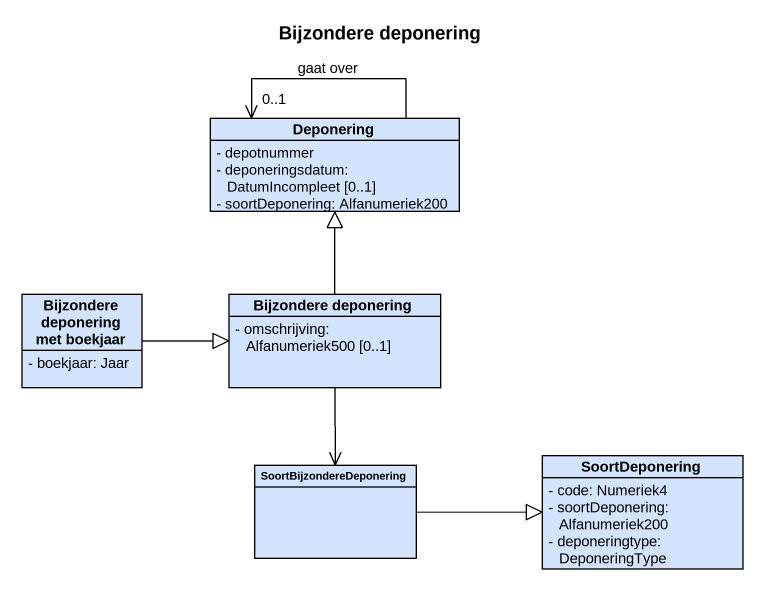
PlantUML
@startuml
title Bijzondere deponering
hide circle
hide empty members
skinparam classAttributeIconSize 0
class Deponering #D4E3FE {
  - depotnummer
  - deponeringsdatum: DatumIncompleet [0..1]
  - soortDeponering: Alfanumeriek200
}
class "Bijzondere deponering met boekjaar" as Bijzondere_deponering_met #D4E3FE {
  - boekjaar: Jaar
}
class "Bijzondere deponering" as Bijzondere_deponering #D4E3FE {
  - omschrijving: Alfanumeriek500 [0..1]
}
class SoortBijzondereDeponering #D4E3FE
class SoortDeponering #D4E3FE {
  - code: Numeriek4
  - soortDeponering: Alfanumeriek200
  - deponeringtype: DeponeringType
}
Deponering --> "0..1" Deponering : gaat over
Bijzondere_deponering_met -right-|> Bijzondere_deponering
Bijzondere_deponering -up-|> Deponering
Bijzondere_deponering --> SoortBijzondereDeponering
SoortBijzondereDeponering -right-|> SoortDeponering
@enduml
